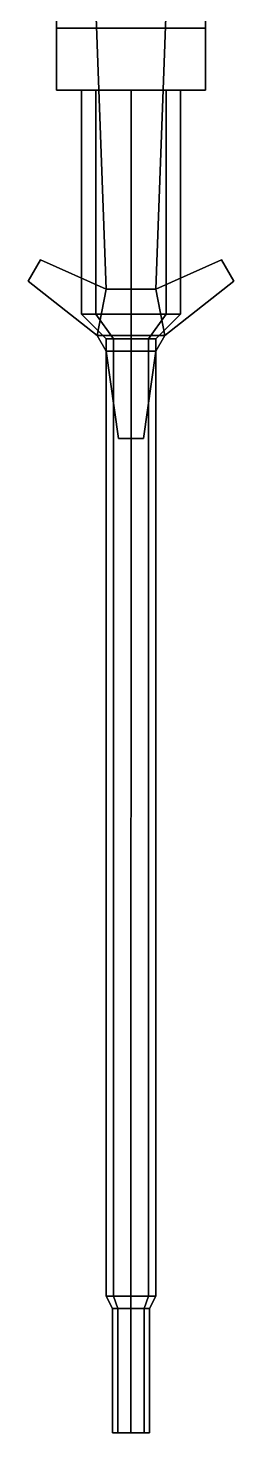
# Model space of a CAD drawing. Header units: millimetres. Extents: x -0.7 to 0.7, y -1.7 to 10.1.
# Drawn here: x -0.083 to 0.083, y -1.73 to -0.6 of the extents above; entities that cross this region are included whole.
import ezdxf

# ---------------------------------------------------------------- set-up
doc = ezdxf.new("R2010")
doc.units = ezdxf.units.MM
for name, color, linetype in [('gun', 1, 'Continuous'), ('outriggers', 3, 'Continuous'), ('sleeve', 5, 'Continuous')]:
    doc.layers.add(name, color=color, linetype=linetype)

msp = doc.modelspace()

# ---------------------------------------------------------------- linework, layer by layer
at = {"layer": 'gun'}
for points in [[(-0.01500000000000016, -1.73, 0.34), (-0.01060660171779837, -1.73, 0.3506066017177982), (-0.01060660171779836, -1.63, 0.3506066017177982), (-0.01500000000000015, -1.63, 0.34)], [(-0.01060660171779837, -1.73, 0.3293933982822018), (-0.01500000000000016, -1.73, 0.34), (-0.01500000000000015, -1.63, 0.34), (-0.01060660171779836, -1.63, 0.3293933982822018)], [(-0.01060660171779837, -1.73, 0.3506066017177982), (-1.588926744084534e-16, -1.73, 0.355), (-1.527696426393416e-16, -1.63, 0.355), (-0.01060660171779836, -1.63, 0.3506066017177982)], [(-1.552188553469863e-16, -1.73, 0.325), (-0.01060660171779837, -1.73, 0.3293933982822018), (-0.01060660171779836, -1.63, 0.3293933982822018), (-1.490958235778744e-16, -1.63, 0.325)], [(-1.588926744084534e-16, -1.73, 0.355), (0.01060660171779805, -1.73, 0.3506066017177982), (0.01060660171779806, -1.63, 0.3506066017177982), (-1.527696426393416e-16, -1.63, 0.355)], [(0.01060660171779806, -1.73, 0.3293933982822018), (-1.552188553469863e-16, -1.73, 0.325), (-1.490958235778744e-16, -1.63, 0.325), (0.01060660171779806, -1.63, 0.3293933982822018)], [(0.01060660171779805, -1.73, 0.3506066017177982), (0.01499999999999984, -1.73, 0.34), (0.01499999999999985, -1.63, 0.34), (0.01060660171779806, -1.63, 0.3506066017177982)], [(0.01499999999999984, -1.73, 0.34), (0.01060660171779806, -1.73, 0.3293933982822018), (0.01060660171779806, -1.63, 0.3293933982822018), (0.01499999999999985, -1.63, 0.34)], [(-0.01500000000000016, -1.73, 0.34), (0.01060660171779806, -1.73, 0.3293933982822018), (0.01499999999999984, -1.73, 0.34), (-0.01060660171779837, -1.73, 0.3506066017177982)], [(-0.01060660171779837, -1.73, 0.3293933982822018), (-1.54504772691133e-16, -1.73, 0.325), (0.01060660171779806, -1.73, 0.3293933982822018), (-0.01500000000000016, -1.73, 0.34)], [(-0.01060660171779837, -1.73, 0.3506066017177982), (0.01499999999999984, -1.73, 0.34), (0.01060660171779805, -1.73, 0.3506066017177982), (-1.597089431190635e-16, -1.73, 0.355)]]:
    msp.add_3dface(points, dxfattribs=at)
at = {"layer": 'outriggers'}
for points in [[(-0.04000000000000007, -0.2699999999999994, 0.11), (-0.04000000000000007, -0.2699999999999994, 0.07), (-0.02000000000000012, -0.81, 0.01000000000000001), (-0.0200000000000001, -0.81, 0.02999999999999997)], [(-0.02000000000000012, -0.81, 0.01000000000000001), (-0.04000000000000007, -0.2699999999999994, 0.07), (0.04, -0.2699999999999994, 0.07), (0.0199999999999999, -0.81, 0.01000000000000001)], [(0.0199999999999999, -0.81, 0.02999999999999997), (0.04, -0.2699999999999994, 0.11), (-0.04000000000000007, -0.2699999999999994, 0.11), (-0.0200000000000001, -0.81, 0.02999999999999997)], [(0.0199999999999999, -0.81, 0.01000000000000001), (0.04, -0.2699999999999994, 0.07), (0.04, -0.2699999999999994, 0.11), (0.0199999999999999, -0.81, 0.02999999999999997)], [(-0.0200000000000001, -0.81, 0.02999999999999997), (-0.0729422863405995, -0.7863397459621555), (-0.08294228634059952, -0.8036602540378444), (-0.02732050807568886, -0.8473205080756887, 0.02999999999999997)], [(-0.02732050807568886, -0.8473205080756887, 0.01000000000000001), (-0.08294228634059952, -0.8036602540378444, -0.01000000000000001), (-0.0729422863405995, -0.7863397459621555, -0.01000000000000001), (-0.0200000000000001, -0.81, 0.01000000000000001)], [(-0.0729422863405995, -0.7863397459621555), (-0.0729422863405995, -0.7863397459621555, -0.01000000000000001), (-0.08294228634059952, -0.8036602540378444, -0.01000000000000001), (-0.08294228634059952, -0.8036602540378444)], [(-0.0200000000000001, -0.81, 0.01000000000000001), (-0.0729422863405995, -0.7863397459621555, -0.01000000000000001), (-0.0729422863405995, -0.7863397459621555), (-0.0200000000000001, -0.81, 0.02999999999999997)], [(0.02732050807568865, -0.8473205080756887, 0.02999999999999997), (0.0829422863405993, -0.8036602540378444), (0.07294228634059931, -0.7863397459621555), (0.0199999999999999, -0.81, 0.02999999999999997)], [(0.07294228634059931, -0.7863397459621555), (0.07294228634059931, -0.7863397459621555, -0.01000000000000001), (0.0199999999999999, -0.81, 0.01000000000000001), (0.0199999999999999, -0.81, 0.02999999999999997)], [(0.0199999999999999, -0.81, 0.01000000000000001), (0.07294228634059931, -0.7863397459621555, -0.01000000000000001), (0.0829422863405993, -0.8036602540378444, -0.01000000000000001), (0.02732050807568865, -0.8473205080756887, 0.01000000000000001)], [(0.0829422863405993, -0.8036602540378444), (0.0829422863405993, -0.8036602540378444, -0.01000000000000001), (0.07294228634059931, -0.7863397459621555, -0.01000000000000001), (0.07294228634059931, -0.7863397459621555)], [(-0.08294228634059952, -0.8036602540378444), (-0.08294228634059952, -0.8036602540378444, -0.01000000000000001), (-0.02732050807568886, -0.8473205080756887, 0.01000000000000001), (-0.02732050807568886, -0.8473205080756887, 0.02999999999999997)], [(-0.02732050807568886, -0.8473205080756887, 0.02999999999999997), (0.02732050807568865, -0.8473205080756887, 0.02999999999999997), (0.01999999999999991, -0.81, 0.02999999999999997), (-0.0200000000000001, -0.81, 0.02999999999999997)], [(0.02732050807568865, -0.8473205080756887, 0.01000000000000006), (-0.02732050807568885, -0.8473205080756887, 0.01000000000000006), (-0.0200000000000001, -0.81, 0.01000000000000006), (0.01999999999999991, -0.81, 0.01000000000000006)], [(0.02732050807568865, -0.8473205080756887, 0.01000000000000001), (0.0829422863405993, -0.8036602540378444, -0.01000000000000001), (0.0829422863405993, -0.8036602540378444), (0.02732050807568865, -0.8473205080756887, 0.02999999999999997)], [(-0.0200000000000001, -0.8599999999999999, 0.02999999999999997), (0.0199999999999999, -0.8599999999999999, 0.02999999999999997), (0.02732050807568865, -0.8473205080756887, 0.02999999999999997), (-0.02732050807568886, -0.8473205080756887, 0.02999999999999997)], [(-0.02000000000000011, -0.8599999999999999, 0.01000000000000001), (-0.02000000000000011, -0.8599999999999999, 0.02999999999999997), (-0.02732050807568886, -0.8473205080756887, 0.02999999999999997), (-0.02732050807568886, -0.8473205080756887, 0.01000000000000001)], [(0.0199999999999999, -0.8599999999999999, 0.01000000000000006), (-0.0200000000000001, -0.8599999999999999, 0.01000000000000006), (-0.02732050807568886, -0.8473205080756887, 0.01000000000000006), (0.02732050807568865, -0.8473205080756887, 0.01000000000000006)], [(0.0199999999999999, -0.8599999999999999, 0.02999999999999997), (0.01999999999999989, -0.8599999999999999, 0.01000000000000001), (0.02732050807568865, -0.8473205080756887, 0.01000000000000001), (0.02732050807568865, -0.8473205080756887, 0.02999999999999997)], [(-0.0200000000000001, -0.8599999999999999, 0.01000000000000001), (-0.01000000000000011, -0.9299999999999999, -0.01000000000000001), (-0.01000000000000011, -0.9299999999999999), (-0.0200000000000001, -0.8599999999999999, 0.02999999999999997)], [(0.01999999999999991, -0.8599999999999999, 0.01000000000000001), (0.00999999999999989, -0.9299999999999999, -0.01000000000000001), (-0.01000000000000011, -0.9299999999999999, -0.01000000000000001), (-0.0200000000000001, -0.8599999999999999, 0.01000000000000001)], [(-0.0200000000000001, -0.8599999999999999, 0.02999999999999997), (-0.01000000000000011, -0.9299999999999999), (0.00999999999999989, -0.9299999999999999), (0.0199999999999999, -0.8599999999999999, 0.02999999999999997)], [(0.00999999999999989, -0.9299999999999999), (0.00999999999999989, -0.9299999999999999, -0.01000000000000001), (0.01999999999999991, -0.8599999999999999, 0.01000000000000001), (0.0199999999999999, -0.8599999999999999, 0.02999999999999997)], [(-0.01000000000000011, -0.9299999999999999), (-0.01000000000000011, -0.9299999999999999, -0.01000000000000001), (0.00999999999999989, -0.9299999999999999, -0.01000000000000001), (0.00999999999999989, -0.9299999999999999)]]:
    msp.add_3dface(points, dxfattribs=at)
at = {"layer": 'sleeve'}
for points in [[(-0.06000000000000005, 0.05000000000000004, 0.38), (-0.06000000000000012, -0.6000000000000001, 0.29), (-0.06000000000000013, -0.6499999999999999, 0.29), (-0.06000000000000013, -0.6499999999999999, 0.38)], [(0.06000000000000006, 0.05000000000000004, 0.38), (0.05999999999999998, -0.6000000000000001, 0.29), (-0.06000000000000012, -0.6000000000000001, 0.29), (-0.06000000000000005, 0.05000000000000004, 0.38)], [(0.05999999999999998, -0.6499999999999999, 0.38), (0.06000000000000006, 0.05000000000000004, 0.38), (-0.06000000000000005, 0.05000000000000004, 0.38), (-0.06000000000000013, -0.6499999999999999, 0.38)], [(0.05999999999999998, -0.6499999999999999, 0.29), (0.05999999999999998, -0.6000000000000001, 0.29), (0.06000000000000006, 0.05000000000000004, 0.38), (0.05999999999999998, -0.6499999999999999, 0.38)], [(-0.06000000000000013, -0.6499999999999999, 0.29), (-0.06000000000000012, -0.6000000000000001, 0.29), (0.05999999999999998, -0.6000000000000001, 0.29), (0.05999999999999998, -0.6499999999999999, 0.29)], [(-0.06000000000000013, -0.6499999999999999, 0.38), (-0.06000000000000013, -0.6499999999999999, 0.29), (0.05999999999999998, -0.6499999999999999, 0.29), (0.05999999999999998, -0.6499999999999999, 0.38)], [(-0.0400000000000001, -0.8300000000000001, 0.34), (-0.028284271247462, -0.8300000000000001, 0.3682842712474619), (-0.02828427124746198, -0.6499999999999999, 0.3682842712474619), (-0.04000000000000008, -0.6499999999999999, 0.34)], [(-0.028284271247462, -0.8300000000000001, 0.3117157287525381), (-0.0400000000000001, -0.8300000000000001, 0.34), (-0.04000000000000008, -0.6499999999999999, 0.34), (-0.02828427124746197, -0.6499999999999999, 0.3117157287525381)], [(-0.028284271247462, -0.8300000000000001, 0.3682842712474619), (-1.040915400749021e-16, -0.8300000000000001, 0.38), (-8.204862570609927e-17, -0.6499999999999999, 0.38), (-0.02828427124746198, -0.6499999999999999, 0.3682842712474619)], [(-9.429468924432305e-17, -0.8300000000000001, 0.3), (-0.028284271247462, -0.8300000000000001, 0.3117157287525381), (-0.02828427124746197, -0.6499999999999999, 0.3117157287525381), (-7.225177487552026e-17, -0.6499999999999999, 0.3)], [(-1.040915400749021e-16, -0.8300000000000001, 0.38), (0.0282842712474618, -0.8300000000000001, 0.3682842712474619), (0.02828427124746182, -0.6499999999999999, 0.3682842712474619), (-8.204862570609927e-17, -0.6499999999999999, 0.38)], [(0.0282842712474618, -0.8300000000000001, 0.3117157287525381), (-9.429468924432305e-17, -0.8300000000000001, 0.3), (-7.225177487552026e-17, -0.6499999999999999, 0.3), (0.02828427124746183, -0.6499999999999999, 0.3117157287525381)], [(0.0282842712474618, -0.8300000000000001, 0.3682842712474619), (0.0399999999999999, -0.8300000000000001, 0.34), (0.03999999999999992, -0.6499999999999999, 0.34), (0.02828427124746182, -0.6499999999999999, 0.3682842712474619)], [(0.0399999999999999, -0.8300000000000001, 0.34), (0.0282842712474618, -0.8300000000000001, 0.3117157287525381), (0.02828427124746183, -0.6499999999999999, 0.3117157287525381), (0.03999999999999992, -0.6499999999999999, 0.34)], [(-0.0400000000000001, -0.8300000000000001, 0.34), (-0.028284271247462, -0.8300000000000001, 0.3117157287525381), (-0.01414213562373105, -0.8500000000000001, 0.3258578643762691), (-0.0200000000000001, -0.8500000000000001, 0.34)], [(-0.028284271247462, -0.8300000000000001, 0.3682842712474619), (-0.0400000000000001, -0.8300000000000001, 0.34), (-0.0200000000000001, -0.8500000000000001, 0.34), (-0.01414213562373105, -0.8500000000000001, 0.354142135623731)], [(-0.028284271247462, -0.8300000000000001, 0.3117157287525381), (-1.040915400749021e-16, -0.8300000000000001, 0.3), (-1.053161464287244e-16, -0.8500000000000001, 0.32), (-0.01414213562373105, -0.8500000000000001, 0.3258578643762691)], [(-9.429468924432305e-17, -0.8300000000000001, 0.38), (-0.028284271247462, -0.8300000000000001, 0.3682842712474619), (-0.01414213562373105, -0.8500000000000001, 0.354142135623731), (-1.004177210134349e-16, -0.8500000000000001, 0.36)], [(-1.040915400749021e-16, -0.8300000000000001, 0.3), (0.0282842712474618, -0.8300000000000001, 0.3117157287525381), (0.01414213562373084, -0.8500000000000001, 0.3258578643762691), (-1.053161464287244e-16, -0.8500000000000001, 0.32)], [(0.0282842712474618, -0.8300000000000001, 0.3682842712474619), (-9.429468924432305e-17, -0.8300000000000001, 0.38), (-1.004177210134349e-16, -0.8500000000000001, 0.36), (0.01414213562373085, -0.8500000000000001, 0.3541421356237309)], [(0.0282842712474618, -0.8300000000000001, 0.3117157287525381), (0.0399999999999999, -0.8300000000000001, 0.34), (0.0199999999999999, -0.8500000000000001, 0.34), (0.01414213562373084, -0.8500000000000001, 0.3258578643762691)], [(0.0399999999999999, -0.8300000000000001, 0.34), (0.0282842712474618, -0.8300000000000001, 0.3682842712474619), (0.01414213562373085, -0.8500000000000001, 0.3541421356237309), (0.0199999999999999, -0.8500000000000001, 0.34)], [(-0.02000000000000015, -1.62, 0.34), (-0.0141421356237311, -1.62, 0.3541421356237309), (-0.01414213562373105, -0.8500000000000001, 0.3541421356237309), (-0.0200000000000001, -0.8500000000000001, 0.34)], [(-0.0141421356237311, -1.62, 0.3258578643762691), (-0.02000000000000015, -1.62, 0.34), (-0.0200000000000001, -0.8500000000000001, 0.34), (-0.01414213562373105, -0.8500000000000001, 0.3258578643762691)], [(-0.0141421356237311, -1.62, 0.3541421356237309), (-1.518511878739748e-16, -1.62, 0.36), (-1.053161464287244e-16, -0.8500000000000001, 0.36), (-0.01414213562373105, -0.8500000000000001, 0.3541421356237309)], [(-1.469527624586853e-16, -1.62, 0.32), (-0.0141421356237311, -1.62, 0.3258578643762691), (-0.01414213562373105, -0.8500000000000001, 0.3258578643762691), (-1.004177210134349e-16, -0.8500000000000001, 0.32)], [(-1.518511878739748e-16, -1.62, 0.36), (0.0141421356237308, -1.62, 0.3541421356237309), (0.01414213562373084, -0.8500000000000001, 0.3541421356237309), (-1.053161464287244e-16, -0.8500000000000001, 0.36)], [(0.0141421356237308, -1.62, 0.3258578643762691), (-1.469527624586853e-16, -1.62, 0.32), (-1.004177210134349e-16, -0.8500000000000001, 0.32), (0.01414213562373085, -0.8500000000000001, 0.3258578643762691)], [(0.0141421356237308, -1.62, 0.3541421356237309), (0.01999999999999985, -1.62, 0.34), (0.0199999999999999, -0.8500000000000001, 0.34), (0.01414213562373084, -0.8500000000000001, 0.3541421356237309)], [(0.01999999999999985, -1.62, 0.34), (0.0141421356237308, -1.62, 0.3258578643762691), (0.01414213562373085, -0.8500000000000001, 0.3258578643762691), (0.0199999999999999, -0.8500000000000001, 0.34)], [(-0.02000000000000015, -1.62, 0.34), (-0.0141421356237311, -1.62, 0.3258578643762691), (-0.01060660171779836, -1.63, 0.3293933982822018), (-0.01500000000000015, -1.63, 0.34)], [(-0.0141421356237311, -1.62, 0.354142135623731), (-0.02000000000000015, -1.62, 0.34), (-0.01500000000000015, -1.63, 0.34), (-0.01060660171779836, -1.63, 0.3506066017177982)], [(-0.0141421356237311, -1.62, 0.3258578643762691), (-1.518511878739748e-16, -1.62, 0.32), (-1.527696426393416e-16, -1.63, 0.325), (-0.01060660171779836, -1.63, 0.3293933982822018)], [(-1.469527624586853e-16, -1.62, 0.36), (-0.0141421356237311, -1.62, 0.354142135623731), (-0.01060660171779836, -1.63, 0.3506066017177982), (-1.490958235778745e-16, -1.63, 0.355)], [(-1.518511878739748e-16, -1.62, 0.32), (0.0141421356237308, -1.62, 0.3258578643762691), (0.01060660171779806, -1.63, 0.3293933982822018), (-1.527696426393416e-16, -1.63, 0.325)], [(0.0141421356237308, -1.62, 0.3541421356237309), (-1.469527624586853e-16, -1.62, 0.36), (-1.490958235778745e-16, -1.63, 0.355), (0.01060660171779806, -1.63, 0.3506066017177982)], [(0.0141421356237308, -1.62, 0.3258578643762691), (0.01999999999999985, -1.62, 0.34), (0.01499999999999985, -1.63, 0.34), (0.01060660171779806, -1.63, 0.3293933982822018)], [(0.01999999999999985, -1.62, 0.34), (0.0141421356237308, -1.62, 0.3541421356237309), (0.01060660171779806, -1.63, 0.3506066017177982), (0.01499999999999985, -1.63, 0.34)]]:
    msp.add_3dface(points, dxfattribs=at)

doc.saveas('drawing.dxf')
